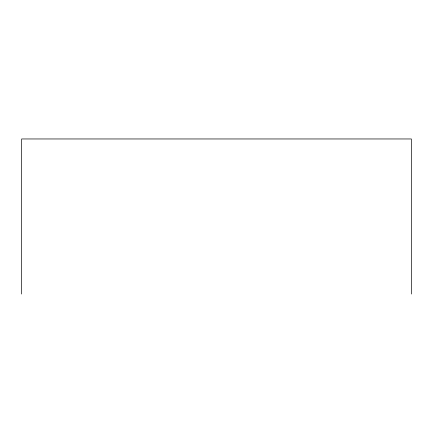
<?xml version="1.0" encoding="UTF-8"?>
<svg xmlns="http://www.w3.org/2000/svg" width="433" height="433" viewBox="0 0 433 433"><rect width="100%" height="100%" fill="white"/><g stroke="black" fill="none" stroke-linecap="round" stroke-linejoin="round"><path stroke-width="0.65" d="M411.35 294.039L411.35 138.961L21.65 138.961L21.65 294.039"/></g></svg>
